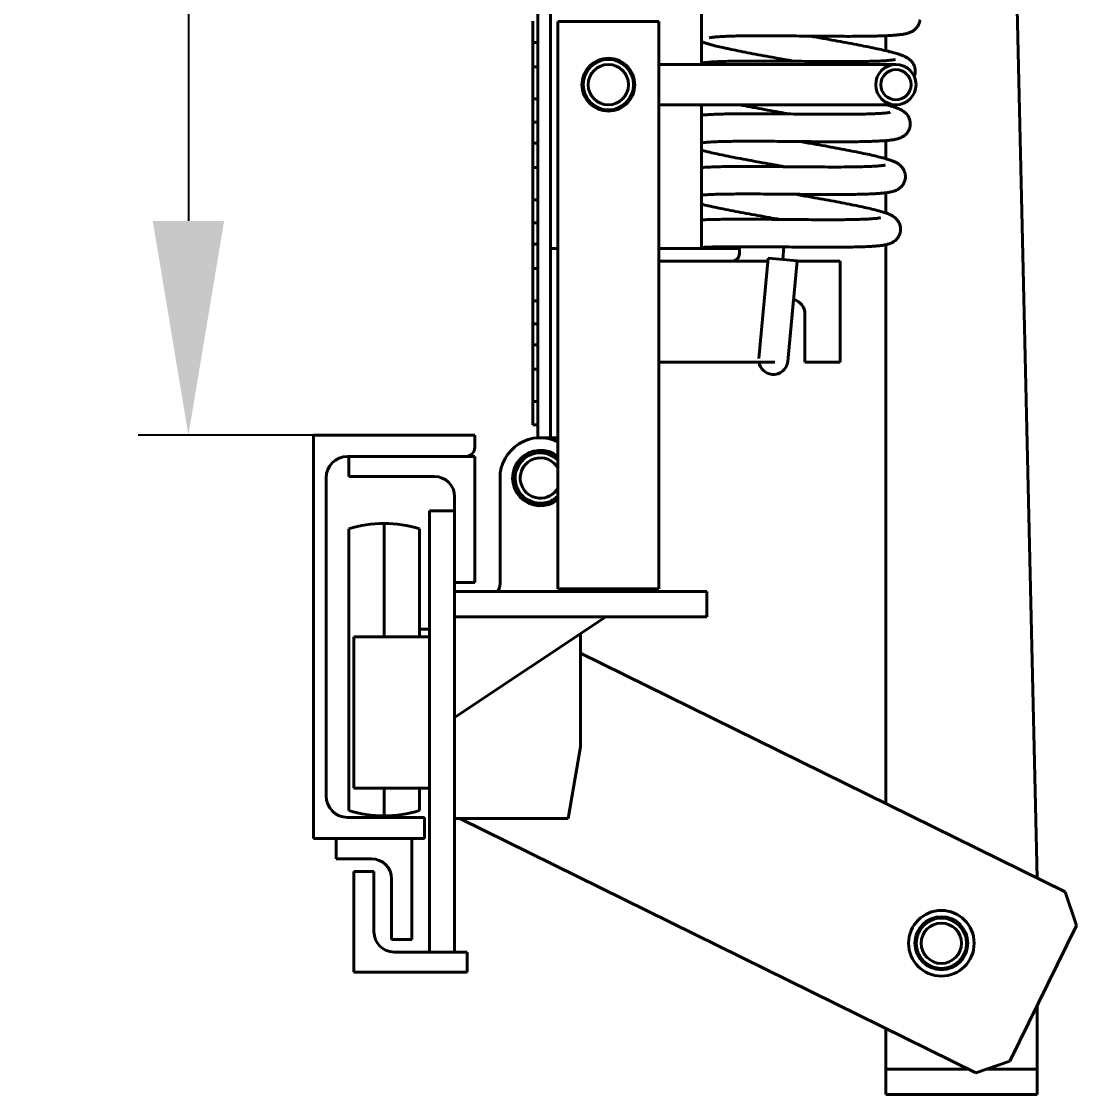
# Model space of a CAD drawing. Header units: millimetres. Extents: x 30271 to 35001, y 5679 to 9007.
# Drawn here: x 34581.2 to 34999.8, y 7476.8 to 7902.4 of the extents above; entities that cross this region are included whole.
import ezdxf

# ---------------------------------------------------------------- set-up
doc = ezdxf.new("R2010")
doc.units = ezdxf.units.MM
doc.linetypes.add('K5LT_BASIC', pattern=[0])
doc.layers.add('0 VIEW4', color=7, linetype='Continuous')
doc.styles.get("Standard").update_dxf_attribs({"font": 'verdana.TTF'})
doc.dimstyles.new('ISO-25', dxfattribs={"dimtxt": 80, "dimasz": 85, "dimexe": 20, "dimexo": 0, "dimgap": 20, "dimtad": 1, "dimtxsty": 'Standard', "dimcen": 2.5, "dimadec": 0, "dimazin": 0, "dimtfac": 1, "dimtmove": 0, "dimatfit": 3, "dimfxl": 0, "dimarcsym": 0})

# ---------------------------------------------------------------- blocks, each defined once
blk = doc.blocks.new('*D346')
at = {"layer": '0 VIEW4', "color": 0, "lineweight": -2}
for p, q in [((34816.08, 8738.28), (34627.4, 8738.28)), ((34647.4, 8653.28), (34647.4, 7823.28)), ((34697.01, 7738.28), (34627.4, 7738.28))]:
    blk.add_line(p, q, dxfattribs=at)
at = {"layer": '0 VIEW4', "color": 0}
for points in [[(34661.57, 8653.28), (34633.24, 8653.28), (34647.4, 8738.28)], [(34633.24, 7823.28), (34661.57, 7823.28), (34647.4, 7738.28)]]:
    blk.add_solid(points, dxfattribs=at)
at = {"layer": 'Defpoints', "color": 0}
for p in [(34816.08, 8738.28), (34647.4, 7738.28), (34697.01, 7738.28)]:
    blk.add_point(p, dxfattribs=at)
at = {"layer": '0 VIEW4', "color": 0, "linetype": 'K5LT_BASIC', "lineweight": 0, "ltscale": 100, "insert": (34607.4, 8238.28), "char_height": 40, "attachment_point": 5, "rotation": 90}
blk.add_mtext('L', dxfattribs=at)

msp = doc.modelspace()

# ---------------------------------------------------------------- linework, layer by layer
at = {"color": 5, "linetype": 'K5LT_BASIC', "lineweight": 40, "ltscale": 0.5}
for p, q in [((34851.013, 8528.837), (34851.013, 7885.278)), ((34851.013, 7885.278), (34851.013, 8528.837)), ((34968.616, 8239.103), (34984.128, 7562.644)), ((34786.013, 7737.278), (34786.013, 7985.697)), ((34791.013, 7737.278), (34791.013, 7985.81)), ((34784.013, 7894.076), (34784.013, 7902.437)), ((34834.013, 7902.278), (34794.013, 7902.278)), ((34794.013, 7902.278), (34794.013, 7677.278)), ((34834.013, 7677.278), (34834.013, 7902.278)), ((34924.128, 7890.738), (34924.128, 7896.697)), ((34786.013, 7894.076), (34784.013, 7894.076)), ((34784.013, 7884.4), (34784.013, 7894.076)), ((34786.013, 7884.4), (34784.013, 7884.4)), ((34784.013, 7871.616), (34784.013, 7884.4)), ((34904.081, 7885.278), (34834.013, 7885.278)), ((34928.081, 7885.278), (34904.081, 7885.278)), ((34784.013, 7862.437), (34784.013, 7871.616)), ((34786.013, 7871.616), (34784.013, 7871.616)), ((34904.081, 7869.278), (34834.013, 7869.278)), ((34851.013, 7869.278), (34851.013, 7812.278)), ((34851.013, 7812.278), (34851.013, 7869.278)), ((34928.081, 7869.278), (34904.081, 7869.278)), ((34786.013, 7862.437), (34784.013, 7862.437)), ((34784.013, 7854.076), (34784.013, 7862.437)), ((34786.013, 7854.076), (34784.013, 7854.076)), ((34784.013, 7844.4), (34784.013, 7854.076)), ((34924.128, 7847.909), (34924.128, 7855.119)), ((34784.013, 7831.616), (34784.013, 7844.4)), ((34786.013, 7844.4), (34784.013, 7844.4)), ((34784.013, 7822.437), (34784.013, 7831.616)), ((34786.013, 7831.616), (34784.013, 7831.616)), ((34924.128, 7826.381), (34924.128, 7834.413)), ((34786.013, 7822.437), (34784.013, 7822.437)), ((34784.013, 7814.076), (34784.013, 7822.437)), ((34786.013, 7814.076), (34784.013, 7814.076)), ((34784.013, 7804.4), (34784.013, 7814.076)), ((34924.128, 7592.19), (34924.128, 7813.828)), ((34791.013, 7812.278), (34791.013, 7737.278)), ((34794.013, 7812.278), (34791.013, 7812.278)), ((34866.013, 7812.278), (34834.013, 7812.278)), ((34834.013, 7812.278), (34848.013, 7812.278)), ((34866.013, 7810.278), (34866.013, 7812.278)), ((34883.628, 7812.93), (34883.164, 7807.922)), ((34834.013, 7807.278), (34863.013, 7807.278)), ((34877.329, 7807.278), (34863.013, 7807.278)), ((34873.745, 7768.624), (34877.438, 7808.453)), ((34877.438, 7808.453), (34883.164, 7807.922)), ((34883.164, 7807.922), (34888.889, 7807.391)), ((34885.196, 7767.562), (34888.889, 7807.391)), ((34888.879, 7807.278), (34888.889, 7807.391)), ((34906.013, 7807.278), (34888.879, 7807.278)), ((34906.013, 7767.278), (34906.013, 7807.278)), ((34786.013, 7804.4), (34784.013, 7804.4)), ((34784.013, 7791.616), (34784.013, 7804.4)), ((34784.013, 7782.437), (34784.013, 7791.616)), ((34786.013, 7791.616), (34784.013, 7791.616)), ((34885.196, 7767.562), (34887.471, 7792.098)), ((34892.013, 7786.278), (34892.013, 7767.278)), ((34786.013, 7782.437), (34784.013, 7782.437)), ((34784.013, 7774.076), (34784.013, 7782.437)), ((34786.013, 7774.076), (34784.013, 7774.076)), ((34784.013, 7764.4), (34784.013, 7774.076)), ((34834.013, 7767.278), (34880.013, 7767.278)), ((34892.013, 7767.278), (34906.013, 7767.278)), ((34784.013, 7751.616), (34784.013, 7764.4)), ((34786.013, 7764.4), (34784.013, 7764.4)), ((34786.013, 7751.616), (34784.013, 7751.616)), ((34784.013, 7742.437), (34784.013, 7751.616)), ((34786.013, 7742.437), (34784.013, 7742.437)), ((34786.013, 7742.437), (34784.013, 7742.437)), ((34786.013, 7742.437), (34784.013, 7742.437)), ((34786.013, 7742.437), (34784.013, 7742.437)), ((34786.013, 7742.437), (34784.013, 7742.437)), ((34786.013, 7742.437), (34784.013, 7742.437)), ((34786.013, 7742.437), (34784.013, 7742.437)), ((34786.013, 7742.437), (34784.013, 7742.437)), ((34786.013, 7742.437), (34784.013, 7742.437)), ((34786.013, 7742.437), (34784.013, 7742.437)), ((34786.013, 7742.437), (34784.013, 7742.437)), ((34786.013, 7742.437), (34784.013, 7742.437)), ((34786.013, 7742.437), (34784.013, 7742.437)), ((34786.013, 7742.437), (34784.013, 7742.437)), ((34786.013, 7742.437), (34784.013, 7742.437)), ((34786.013, 7742.437), (34784.013, 7742.437)), ((34786.013, 7742.437), (34784.013, 7742.437)), ((34786.013, 7742.437), (34784.013, 7742.437)), ((34786.013, 7742.437), (34784.013, 7742.437)), ((34786.013, 7742.437), (34784.013, 7742.437)), ((34697.013, 7738.278), (34697.013, 7583.278)), ((34761.013, 7738.278), (34697.013, 7738.278)), ((34761.013, 7733.378), (34761.013, 7738.278)), ((34791.013, 7737.278), (34786.013, 7737.278)), ((34791.013, 7737.278), (34793.013, 7737.278)), ((34710.513, 7729.878), (34757.513, 7729.878)), ((34761.013, 7729.878), (34711.013, 7729.878)), ((34711.013, 7729.878), (34711.013, 7721.878)), ((34761.013, 7679.878), (34761.013, 7729.878)), ((34702.013, 7595.178), (34702.013, 7721.378)), ((34711.013, 7721.878), (34745.013, 7721.878)), ((34771.013, 7721.278), (34771.013, 7679.278)), ((34753.013, 7713.878), (34753.013, 7679.878)), ((34743.013, 7708.278), (34753.013, 7708.278)), ((34743.013, 7708.278), (34743.013, 7533.278)), ((34725.013, 7658.278), (34725.013, 7703.278)), ((34711.013, 7701.177), (34711.013, 7589.38)), ((34739.013, 7701.177), (34739.013, 7658.278)), ((34753.013, 7679.878), (34761.013, 7679.878)), ((34753.013, 7679.878), (34753.013, 7533.278)), ((34753.365, 7676.278), (34753.013, 7676.452)), ((34753.013, 7676.278), (34853.013, 7676.278)), ((34794.013, 7677.278), (34834.013, 7677.278)), ((34803.013, 7676.278), (34803.013, 7677.278)), ((34853.013, 7666.278), (34853.013, 7676.278)), ((34753.013, 7666.278), (34853.013, 7666.278)), ((34753.013, 7626.278), (34813.013, 7666.278)), ((34739.013, 7661.278), (34743.013, 7661.278)), ((34713.013, 7658.278), (34743.013, 7658.278)), ((34713.013, 7598.278), (34713.013, 7658.278)), ((34803.013, 7614.635), (34803.013, 7659.611)), ((34995.199, 7557.193), (34803.013, 7651.83)), ((34798.013, 7586.278), (34803.013, 7614.635)), ((34743.013, 7598.278), (34713.013, 7598.278)), ((34725.013, 7587.278), (34725.013, 7598.278)), ((34739.013, 7598.278), (34739.013, 7589.38)), ((34741.013, 7586.678), (34710.513, 7586.678)), ((34741.013, 7578.278), (34741.013, 7586.678)), ((34753.013, 7586.278), (34798.013, 7586.278)), ((34755.044, 7586.278), (34959.857, 7485.423)), ((34697.013, 7583.278), (34697.013, 7578.278)), ((34697.013, 7578.278), (34741.013, 7578.278)), ((34736.013, 7578.278), (34706.013, 7578.278)), ((34706.013, 7578.278), (34706.013, 7570.278)), ((34736.013, 7538.278), (34736.013, 7578.278)), ((34706.013, 7570.278), (34720.013, 7570.278)), ((34713.013, 7565.278), (34713.013, 7525.278)), ((34721.013, 7565.278), (34713.013, 7565.278)), ((34721.013, 7541.278), (34721.013, 7565.278)), ((34728.013, 7562.278), (34728.013, 7538.278)), ((34999.752, 7543.804), (34995.199, 7557.193)), ((34973.246, 7489.976), (34999.752, 7543.804)), ((34728.013, 7538.278), (34736.013, 7538.278)), ((34758.013, 7533.278), (34729.013, 7533.278)), ((34743.013, 7533.278), (34753.013, 7533.278)), ((34758.013, 7525.278), (34758.013, 7533.278)), ((34713.013, 7525.278), (34758.013, 7525.278)), ((34984.128, 7512.076), (34984.128, 7486.77)), ((34924.128, 7486.77), (34924.128, 7503.017)), ((34924.128, 7476.77), (34924.128, 7486.77)), ((34957.121, 7486.77), (34924.128, 7486.77)), ((34924.128, 7486.77), (34957.121, 7486.77)), ((34959.857, 7485.423), (34973.246, 7489.976)), ((34984.128, 7486.77), (34963.818, 7486.77)), ((34963.818, 7486.77), (34984.128, 7486.77)), ((34984.128, 7476.77), (34984.128, 7486.77)), ((34924.128, 7476.77), (34984.128, 7476.77))]:
    msp.add_line(p, q, dxfattribs=at)
for centre, radius in [((34814.013, 7877.278), 10.5), ((34814.013, 7877.278), 10), ((34814.013, 7877.278), 8), ((34928.081, 7877.278), 8), ((34928.081, 7877.278), 6), ((34946.128, 7536.77), 13), ((34946.128, 7536.77), 10.5), ((34946.128, 7536.77), 10), ((34946.128, 7536.77), 8)]:
    msp.add_circle(centre, radius, dxfattribs=at)
for centre, radius, start, end in [((34930.003, 7882.668), 5.732, 338.97252, 354.68741), ((34863.013, 7810.278), 3, 270, 0), ((34886.013, 7786.278), 6, 0, 75.93901), ((34879.47, 7768.093), 5.75, 188.1453, 264.70216), ((34879.47, 7768.093), 5.75, 264.70216, 354.70216), ((34787.013, 7721.278), 16, 64.05552, 180), ((34793.013, 7740.278), 3, 270, 289.47122), ((34757.513, 7733.378), 3.5, 270, 0), ((34710.513, 7721.378), 8.5, 90, 180), ((34787.013, 7721.278), 11, 50.4788, 309.5212), ((34787.013, 7721.278), 10, 45.573, 266.06654), ((34787.013, 7721.278), 8, 28.95502, 266.06654), ((34745.013, 7713.878), 8, 0, 90), ((34787.013, 7721.278), 8, 266.06654, 331.04498), ((34787.013, 7721.278), 10, 266.06654, 314.427), ((34725.511, 7652.276), 51.005, 90.55942, 106.51386), ((34724.515, 7652.276), 51.005, 73.48614, 89.44058), ((34766.013, 7679.278), 5, 323.1301, 0), ((34710.513, 7595.178), 8.5, 180, 270), ((34725.511, 7638.281), 51.005, 253.48614, 269.44058), ((34724.515, 7638.281), 51.005, 270.55942, 286.51386), ((34720.013, 7562.278), 8, 0, 90), ((34729.013, 7541.278), 8, 180, 270)]:
    msp.add_arc(centre, radius, start, end, dxfattribs=at)
for points, knots in [([(34937.65, 7903.047), (34937.629, 7902.817), (34937.557, 7902.359), (34937.369, 7901.69), (34937.102, 7901.049), (34936.76, 7900.446), (34936.351, 7899.888), (34935.878, 7899.38), (34935.347, 7898.927), (34934.763, 7898.529), (34934.122, 7898.186), (34933.508, 7897.93), (34932.94, 7897.739), (34932.478, 7897.609), (34932.014, 7897.496), (34931.535, 7897.395), (34930.985, 7897.295), (34930.417, 7897.207), (34929.727, 7897.114), (34928.788, 7897.008), (34927.428, 7896.886), (34925.462, 7896.755), (34922.843, 7896.636), (34919.582, 7896.544), (34915.91, 7896.486), (34911.877, 7896.458), (34907.541, 7896.457), (34902.968, 7896.476), (34898.226, 7896.51), (34893.389, 7896.553), (34888.532, 7896.598), (34883.73, 7896.638), (34879.06, 7896.668), (34874.595, 7896.68), (34870.407, 7896.669), (34866.563, 7896.631), (34863.127, 7896.562), (34860.16, 7896.459), (34857.824, 7896.33), (34856.305, 7896.203), (34855.364, 7896.099), (34854.828, 7896.024), (34854.462, 7895.963), (34854.23, 7895.916), (34854.113, 7895.888), (34854.085, 7895.88), (34854.081, 7895.879)], [0, 0, 0, 0, 0.3126774, 0.6265971, 0.9447123, 1.269773, 1.6064316, 1.961802, 2.3469042, 2.7774334, 3.2793335, 3.8928726, 4.4104889, 4.9025019, 5.2640069, 5.8002264, 6.3360045, 6.8717827, 7.4075608, 8.2113329, 9.2834461, 10.6247441, 12.3990532, 14.2186829, 16.0664611, 17.9321959, 19.8093825, 21.6935925, 23.5816013, 25.4708738, 27.3592295, 29.2445953, 31.124789, 32.9972864, 34.8589209, 36.7054391, 38.5307735, 40.32574, 42.0754358, 43.5256194, 44.3280859, 45.1303191, 45.6648641, 46.198954, 46.7314699, 47, 47, 47, 47]), ([(34935.711, 7882.137), (34935.732, 7882.367), (34935.746, 7882.831), (34935.684, 7883.523), (34935.54, 7884.201), (34935.315, 7884.857), (34935.015, 7885.481), (34934.643, 7886.068), (34934.206, 7886.611), (34933.705, 7887.108), (34933.138, 7887.564), (34932.583, 7887.928), (34932.061, 7888.22), (34931.599, 7888.448), (34931.175, 7888.637), (34930.737, 7888.818), (34930.273, 7888.996), (34929.757, 7889.18), (34929.149, 7889.383), (34928.36, 7889.629), (34927.189, 7889.966), (34925.437, 7890.428), (34922.995, 7891.013), (34919.906, 7891.692), (34916.396, 7892.415), (34912.514, 7893.176), (34908.315, 7893.969), (34903.864, 7894.786), (34899.083, 7895.647), (34895.765, 7896.238), (34894.025, 7896.548)], [0, 0, 0, 0, 0.3841964, 0.7698201, 1.1602652, 1.5598921, 1.9744301, 2.4113334, 2.8838266, 3.4131193, 4.0301375, 4.7841697, 5.4120603, 6.0224243, 6.592392, 7.0785168, 7.7231762, 8.3564843, 8.9664014, 9.8577261, 10.9831517, 12.5765989, 14.7406988, 16.9669168, 19.2314848, 21.5204961, 23.8251337, 26.1394804, 28.4593009, 31, 31, 31, 31]), ([(34851.013, 7894.346), (34851.043, 7894.334), (34851.244, 7894.253), (34851.621, 7894.11), (34852.163, 7893.918), (34852.825, 7893.7), (34853.728, 7893.423), (34855.043, 7893.053), (34856.951, 7892.563), (34859.504, 7891.964), (34862.692, 7891.274), (34866.291, 7890.542), (34870.25, 7889.773), (34874.512, 7888.974), (34879.011, 7888.153), (34883.472, 7887.351), (34886.434, 7886.824), (34887.814, 7886.579)], [0, 0, 0, 0, 0.0856258, 0.57984, 1.0740541, 1.5682683, 2.3096862, 3.2986283, 4.5358725, 6.1725363, 7.8510048, 9.5554381, 11.276435, 13.0079955, 14.7460343, 16.4875773, 18, 18, 18, 18]), ([(34851.013, 7885.855), (34851.081, 7885.866), (34851.351, 7885.908), (34851.846, 7885.978), (34852.649, 7886.075), (34853.713, 7886.181), (34855.324, 7886.306), (34857.553, 7886.431), (34860.51, 7886.539), (34863.975, 7886.615), (34867.827, 7886.657), (34872.013, 7886.672), (34876.472, 7886.663), (34881.135, 7886.635), (34885.932, 7886.596), (34890.788, 7886.551), (34895.628, 7886.508), (34900.375, 7886.472), (34904.956, 7886.45), (34909.297, 7886.448), (34913.328, 7886.471), (34916.983, 7886.524), (34920.201, 7886.61), (34922.923, 7886.729), (34924.915, 7886.865), (34926.17, 7886.99), (34926.851, 7887.078), (34927.253, 7887.142), (34927.522, 7887.192), (34927.704, 7887.232), (34927.755, 7887.246), (34927.76, 7887.248)], [0, 0, 0, 0, 0.1534662, 0.6019228, 1.0771535, 1.8167009, 2.6628781, 3.9331964, 5.3523289, 6.7997956, 8.265135, 9.7419097, 11.2258852, 12.7140882, 14.2042762, 15.6946113, 17.1834357, 18.6690938, 20.1497589, 21.6232304, 23.0866515, 24.5360716, 25.9656996, 27.3665089, 28.7232864, 29.6754975, 30.3087188, 30.7311195, 31.1534323, 31.5757451, 32, 32, 32, 32]), ([(34866.178, 7869.278), (34866.888, 7869.14), (34868.962, 7868.741), (34872.573, 7868.064), (34877.072, 7867.242), (34881.533, 7866.441), (34884.495, 7865.914), (34885.875, 7865.668)], [0, 0, 0, 0, 0.9703493, 2.7807378, 4.5978997, 6.4187252, 8, 8, 8, 8]), ([(34933.772, 7861.227), (34933.793, 7861.457), (34933.807, 7861.921), (34933.745, 7862.612), (34933.601, 7863.291), (34933.376, 7863.946), (34933.076, 7864.571), (34932.704, 7865.157), (34932.267, 7865.7), (34931.766, 7866.198), (34931.199, 7866.654), (34930.644, 7867.017), (34930.122, 7867.309), (34929.66, 7867.537), (34929.236, 7867.727), (34928.798, 7867.908), (34928.334, 7868.086), (34927.818, 7868.269), (34927.21, 7868.472), (34926.421, 7868.718), (34925.462, 7868.994), (34924.739, 7869.189), (34924.399, 7869.278)], [0, 0, 0, 0, 0.7412147, 1.4851832, 2.2384533, 3.0094374, 3.8091891, 4.6520892, 5.5636514, 6.5847946, 7.7751831, 9.2299073, 10.4412715, 11.6188223, 12.7184382, 13.6562995, 14.9000149, 16.121831, 17.2985196, 19.0181167, 21.1893553, 23, 23, 23, 23]), ([(34851.013, 7865.194), (34851.248, 7865.218), (34851.933, 7865.283), (34853.385, 7865.396), (34855.614, 7865.521), (34858.571, 7865.629), (34862.036, 7865.704), (34865.888, 7865.747), (34870.074, 7865.762), (34874.533, 7865.752), (34879.196, 7865.725), (34883.993, 7865.686), (34888.849, 7865.641), (34893.689, 7865.598), (34898.436, 7865.562), (34903.017, 7865.54), (34907.358, 7865.538), (34911.389, 7865.561), (34915.044, 7865.614), (34918.262, 7865.7), (34920.984, 7865.818), (34922.976, 7865.955), (34924.231, 7866.079), (34924.912, 7866.168), (34925.314, 7866.232), (34925.583, 7866.281), (34925.765, 7866.322), (34925.816, 7866.336), (34925.821, 7866.338)], [0, 0, 0, 0, 0.4341922, 1.2350237, 2.437267, 3.7803497, 5.1502481, 6.5370616, 7.9346974, 9.3391482, 10.7476, 12.1579304, 13.5684, 14.9774399, 16.3834831, 17.784801, 19.1793106, 20.5643085, 21.9360557, 23.2890714, 24.6148128, 25.898882, 26.8000651, 27.3993528, 27.7991175, 28.198799, 28.5984805, 29, 29, 29, 29]), ([(34933.772, 7861.227), (34933.751, 7860.997), (34933.679, 7860.538), (34933.491, 7859.869), (34933.224, 7859.229), (34932.882, 7858.626), (34932.473, 7858.067), (34932, 7857.559), (34931.469, 7857.106), (34930.885, 7856.709), (34930.244, 7856.365), (34929.63, 7856.109), (34929.062, 7855.918), (34928.6, 7855.789), (34928.136, 7855.675), (34927.657, 7855.574), (34927.107, 7855.475), (34926.539, 7855.386), (34925.849, 7855.293), (34924.91, 7855.187), (34923.55, 7855.065), (34921.584, 7854.934), (34918.965, 7854.815), (34915.704, 7854.723), (34912.032, 7854.665), (34907.999, 7854.637), (34903.663, 7854.636), (34899.09, 7854.655), (34894.348, 7854.69), (34889.511, 7854.733), (34884.654, 7854.777), (34879.852, 7854.818), (34875.182, 7854.847), (34870.717, 7854.859), (34866.529, 7854.849), (34862.685, 7854.811), (34859.249, 7854.741), (34856.282, 7854.638), (34853.946, 7854.509), (34852.427, 7854.383), (34851.534, 7854.283), (34851.162, 7854.233), (34851.013, 7854.211)], [0, 0, 0, 0, 0.2989394, 0.5990666, 0.9032049, 1.2139836, 1.5358505, 1.8756072, 2.2437894, 2.6554026, 3.1352509, 3.7218332, 4.2167073, 4.6871029, 5.0327246, 5.5453845, 6.0576224, 6.5698604, 7.0820983, 7.8505554, 8.8755636, 10.1579296, 11.8542817, 13.5939632, 15.3605564, 17.1443173, 18.9390269, 20.7404512, 22.5455074, 24.3517719, 26.1571597, 27.959689, 29.7572735, 31.5474999, 33.3273406, 35.0927292, 36.8378647, 38.5539666, 40.2267869, 41.6132544, 42.3804633, 43, 43, 43, 43]), ([(34931.833, 7840.317), (34931.854, 7840.547), (34931.868, 7841.01), (34931.806, 7841.702), (34931.662, 7842.38), (34931.437, 7843.036), (34931.137, 7843.661), (34930.765, 7844.247), (34930.328, 7844.79), (34929.827, 7845.288), (34929.26, 7845.744), (34928.705, 7846.107), (34928.183, 7846.399), (34927.721, 7846.627), (34927.297, 7846.817), (34926.859, 7846.998), (34926.395, 7847.176), (34925.879, 7847.359), (34925.271, 7847.562), (34924.482, 7847.808), (34923.311, 7848.145), (34921.559, 7848.607), (34919.117, 7849.192), (34916.028, 7849.872), (34912.518, 7850.595), (34908.636, 7851.356), (34904.437, 7852.148), (34899.986, 7852.965), (34895.205, 7853.827), (34891.887, 7854.418), (34890.147, 7854.727)], [0, 0, 0, 0, 0.3841964, 0.7698201, 1.1602652, 1.5598921, 1.9744301, 2.4113334, 2.8838266, 3.4131193, 4.0301375, 4.7841697, 5.4120603, 6.0224243, 6.592392, 7.0785168, 7.7231762, 8.3564843, 8.9664014, 9.8577261, 10.9831517, 12.5765989, 14.7406988, 16.9669168, 19.2314848, 21.5204961, 23.8251337, 26.1394804, 28.4593009, 31, 31, 31, 31]), ([(34851.013, 7851.28), (34851.608, 7851.119), (34853.048, 7850.748), (34855.626, 7850.143), (34858.814, 7849.453), (34862.413, 7848.721), (34866.372, 7847.952), (34870.634, 7847.154), (34875.133, 7846.332), (34879.594, 7845.531), (34882.556, 7845.003), (34883.936, 7844.758)], [0, 0, 0, 0, 1.0443402, 2.3760812, 3.7418385, 5.1287232, 6.5290855, 7.9380432, 9.3522724, 10.7693529, 12, 12, 12, 12]), ([(34851.013, 7844.449), (34851.085, 7844.454), (34851.902, 7844.511), (34853.675, 7844.611), (34856.632, 7844.719), (34860.097, 7844.794), (34863.949, 7844.837), (34868.135, 7844.851), (34872.594, 7844.842), (34877.257, 7844.815), (34882.054, 7844.775), (34886.91, 7844.731), (34891.75, 7844.687), (34896.497, 7844.651), (34901.078, 7844.63), (34905.419, 7844.628), (34909.45, 7844.651), (34913.105, 7844.704), (34916.323, 7844.789), (34919.045, 7844.908), (34921.037, 7845.044), (34922.292, 7845.169), (34922.973, 7845.258), (34923.375, 7845.321), (34923.644, 7845.371), (34923.826, 7845.412), (34923.877, 7845.426), (34923.882, 7845.427)], [0, 0, 0, 0, 0.1166641, 1.3240325, 2.6728406, 4.0485787, 5.4413041, 6.8448979, 8.2553358, 9.6697916, 11.0861342, 12.5026164, 13.9176629, 15.3297, 16.7369916, 18.1374459, 19.5283479, 20.9059428, 22.2647262, 23.5961191, 24.8856622, 25.790687, 26.3925294, 26.7939982, 27.1953835, 27.5967688, 28, 28, 28, 28]), ([(34931.833, 7840.317), (34931.812, 7840.086), (34931.74, 7839.628), (34931.552, 7838.959), (34931.285, 7838.318), (34930.943, 7837.715), (34930.534, 7837.157), (34930.061, 7836.649), (34929.53, 7836.196), (34928.946, 7835.798), (34928.305, 7835.455), (34927.691, 7835.199), (34927.123, 7835.008), (34926.661, 7834.878), (34926.197, 7834.765), (34925.718, 7834.664), (34925.168, 7834.564), (34924.601, 7834.476), (34923.91, 7834.383), (34922.971, 7834.277), (34921.611, 7834.155), (34919.645, 7834.024), (34917.026, 7833.905), (34913.765, 7833.813), (34910.093, 7833.755), (34906.06, 7833.727), (34901.724, 7833.726), (34897.151, 7833.745), (34892.409, 7833.779), (34887.572, 7833.822), (34882.715, 7833.867), (34877.913, 7833.907), (34873.243, 7833.937), (34868.778, 7833.949), (34864.59, 7833.939), (34860.746, 7833.9), (34857.31, 7833.831), (34854.343, 7833.728), (34852.317, 7833.616), (34851.308, 7833.539), (34851.013, 7833.514)], [0, 0, 0, 0, 0.2990909, 0.5993702, 0.9036627, 1.2145989, 1.536629, 1.8765578, 2.2449266, 2.6567484, 3.13684, 3.7237196, 4.2188445, 4.6894785, 5.0352754, 5.5481951, 6.0606926, 6.5731902, 7.0856877, 7.8545343, 8.8800621, 10.163078, 11.8602898, 13.6008531, 15.3683416, 17.1530065, 18.9486258, 20.750963, 22.5569342, 24.3641141, 26.170417, 27.9738599, 29.7723554, 31.5634891, 33.3442319, 35.1105153, 36.8565353, 38.5735069, 40.2471751, 41, 41, 41, 41]), ([(34929.894, 7819.406), (34929.915, 7819.636), (34929.929, 7820.1), (34929.868, 7820.792), (34929.723, 7821.47), (34929.498, 7822.126), (34929.198, 7822.75), (34928.826, 7823.337), (34928.389, 7823.88), (34927.888, 7824.378), (34927.321, 7824.833), (34926.766, 7825.197), (34926.244, 7825.489), (34925.782, 7825.717), (34925.358, 7825.906), (34924.92, 7826.087), (34924.456, 7826.265), (34923.94, 7826.449), (34923.333, 7826.652), (34922.543, 7826.898), (34921.372, 7827.235), (34919.62, 7827.697), (34917.178, 7828.282), (34914.089, 7828.961), (34910.579, 7829.685), (34906.697, 7830.446), (34902.498, 7831.238), (34898.047, 7832.055), (34893.266, 7832.917), (34889.948, 7833.507), (34888.208, 7833.817)], [0, 0, 0, 0, 0.3841964, 0.7698201, 1.1602652, 1.5598921, 1.9744301, 2.4113334, 2.8838266, 3.4131193, 4.0301375, 4.7841697, 5.4120603, 6.0224243, 6.592392, 7.0785168, 7.7231762, 8.3564843, 8.9664014, 9.8577261, 10.9831517, 12.5765989, 14.7406988, 16.9669168, 19.2314848, 21.5204961, 23.8251337, 26.1394804, 28.4593009, 31, 31, 31, 31]), ([(34851.013, 7829.87), (34851.857, 7829.662), (34853.704, 7829.23), (34856.875, 7828.543), (34860.474, 7827.811), (34864.433, 7827.042), (34868.695, 7826.244), (34873.194, 7825.422), (34877.655, 7824.62), (34880.617, 7824.093), (34881.997, 7823.848)], [0, 0, 0, 0, 1.318577, 2.6924949, 4.0876663, 5.496396, 6.9137725, 8.3364519, 9.7619996, 11, 11, 11, 11]), ([(34851.013, 7823.657), (34851.236, 7823.668), (34852.399, 7823.725), (34854.693, 7823.808), (34858.158, 7823.884), (34862.01, 7823.927), (34866.196, 7823.941), (34870.655, 7823.932), (34875.318, 7823.904), (34880.115, 7823.865), (34884.971, 7823.821), (34889.811, 7823.777), (34894.558, 7823.741), (34899.139, 7823.719), (34903.48, 7823.717), (34907.511, 7823.741), (34911.166, 7823.794), (34914.384, 7823.879), (34917.106, 7823.998), (34919.098, 7824.134), (34920.353, 7824.259), (34921.034, 7824.348), (34921.436, 7824.411), (34921.705, 7824.461), (34921.887, 7824.502), (34921.938, 7824.515), (34921.943, 7824.517)], [0, 0, 0, 0, 0.326473, 1.6751577, 3.05077, 4.4433679, 5.8468334, 7.2571422, 8.6714686, 10.0876816, 11.5040342, 12.9189513, 14.3308592, 15.738022, 17.1383482, 18.529123, 19.9065918, 21.2652509, 22.596522, 23.8859472, 24.7908891, 25.3926765, 25.7941086, 26.1954572, 26.5968057, 27, 27, 27, 27]), ([(34929.894, 7819.406), (34929.873, 7819.176), (34929.801, 7818.717), (34929.613, 7818.048), (34929.346, 7817.408), (34929.004, 7816.805), (34928.595, 7816.247), (34928.122, 7815.739), (34927.591, 7815.286), (34927.007, 7814.888), (34926.366, 7814.544), (34925.752, 7814.288), (34925.184, 7814.098), (34924.722, 7813.968), (34924.258, 7813.855), (34923.779, 7813.753), (34923.229, 7813.654), (34922.662, 7813.566), (34921.971, 7813.473), (34921.032, 7813.367), (34919.672, 7813.245), (34917.706, 7813.114), (34915.087, 7812.995), (34911.826, 7812.903), (34908.154, 7812.844), (34904.121, 7812.817), (34899.785, 7812.815), (34895.212, 7812.835), (34890.47, 7812.869), (34885.633, 7812.912), (34880.776, 7812.957), (34875.974, 7812.997), (34871.304, 7813.027), (34866.839, 7813.039), (34862.651, 7813.028), (34858.807, 7812.99), (34855.371, 7812.92), (34852.823, 7812.832), (34851.469, 7812.764), (34851.013, 7812.738)], [0, 0, 0, 0, 0.3027113, 0.6066254, 0.9146012, 1.2293011, 1.5552293, 1.8992728, 2.2721006, 2.6889074, 3.1748102, 3.7687938, 4.269912, 4.7462428, 5.0962255, 5.6153539, 6.134055, 6.6527561, 7.1714572, 7.9496104, 8.9875518, 10.2860982, 12.0038541, 13.7654862, 15.5543695, 17.3606371, 19.1779916, 21.0021455, 22.8299772, 24.6590324, 26.4871999, 28.3124728, 30.1327384, 31.9455531, 33.7478512, 35.5355147, 37.3026696, 39.0404245, 40, 40, 40, 40])]:
    msp.add_open_spline(points, degree=3, knots=knots, dxfattribs=at)

# ---------------------------------------------------------------- dimensions: what is measured, and where the dimension line sits
at = {"layer": '0 VIEW4', "color": 7, "lineweight": 0}
dim = msp.add_linear_dim(base=(34647.403, 7738.278), p1=(34816.083, 8738.281), p2=(34697.013, 7738.278), angle=90, text='L', dimstyle='ISO-25', override={"dimtxt": 40}, dxfattribs=at)
dim.commit()
dim.dimension.update_dxf_attribs({"geometry": '*D346', "text_midpoint": (34607.403, 8238.28)})

doc.saveas('drawing.dxf')
